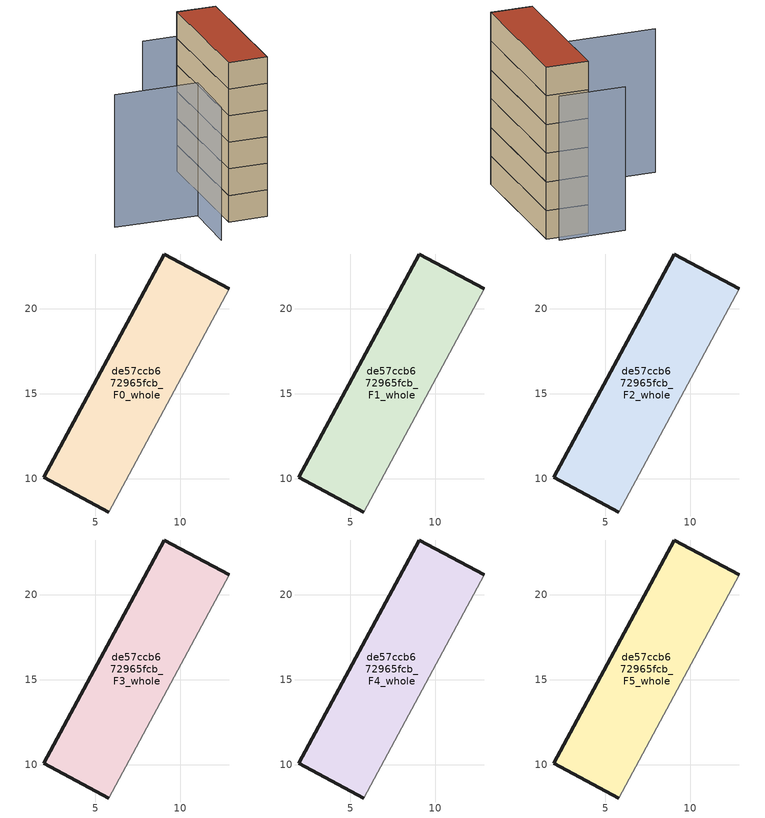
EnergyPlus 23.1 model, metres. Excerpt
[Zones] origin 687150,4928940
de57ccb672965fcb_F0_whole
 floor ground (EU_floor_Construction): 5.8,8.04 12.88,21.17 9.06,23.24 1.97,10.09 z0
 wall outside (EU_wall_Construction): 5.8,8.04 1.97,10.09 9.06,23.24 12.88,21.17 z0:3
 wall adiabatic (EU_wall_Construction): 12.88,21.17 5.8,8.04 z0:3
de57ccb672965fcb_F1_whole
 floor to de57ccb672965fcb_F0_whole (EU_floor_Construction): 5.8,8.04 12.88,21.17 9.06,23.24 1.97,10.09 z3
 wall outside (EU_wall_Construction): 5.8,8.04 1.97,10.09 9.06,23.24 12.88,21.17 z3:6
 wall adiabatic (EU_wall_Construction): 12.88,21.17 5.8,8.04 z3:6
de57ccb672965fcb_F2_whole
 floor to de57ccb672965fcb_F1_whole (EU_floor_Construction): 5.8,8.04 12.88,21.17 9.06,23.24 1.97,10.09 z6
 wall outside (EU_wall_Construction): 5.8,8.04 1.97,10.09 9.06,23.24 12.88,21.17 z6:9
 wall adiabatic (EU_wall_Construction): 12.88,21.17 5.8,8.04 z6:9
de57ccb672965fcb_F3_whole
 floor to de57ccb672965fcb_F2_whole (EU_floor_Construction): 5.8,8.04 12.88,21.17 9.06,23.24 1.97,10.09 z9
 wall outside (EU_wall_Construction): 5.8,8.04 1.97,10.09 9.06,23.24 12.88,21.17 z9:12
 wall adiabatic (EU_wall_Construction): 12.88,21.17 5.8,8.04 z9:12
de57ccb672965fcb_F4_whole
 floor to de57ccb672965fcb_F3_whole (EU_floor_Construction): 5.8,8.04 12.88,21.17 9.06,23.24 1.97,10.09 z12
 wall outside (EU_wall_Construction): 5.8,8.04 1.97,10.09 9.06,23.24 12.88,21.17 z12:15
 wall adiabatic (EU_wall_Construction): 12.88,21.17 5.8,8.04 z12:15
de57ccb672965fcb_F5_whole
 floor to de57ccb672965fcb_F4_whole (EU_floor_Construction): 5.8,8.04 12.88,21.17 9.06,23.24 1.97,10.09 z15
 wall outside (EU_wall_Construction): 5.8,8.04 1.97,10.09 9.06,23.24 12.88,21.17 z15:18
 wall adiabatic (EU_wall_Construction): 12.88,21.17 5.8,8.04 z15:18
 roof outside (EU_roof_Construction): 12.88,21.17 5.8,8.04 1.97,10.09 9.06,23.24 z18
shading: -6.84,18.19 1.23,13.69 / 1.23,13.69 -2.23,7.49 / 12.19,22.21 6.19,25.44 z0:15
[Building]
EU S2 Campaign: North Axis=0; Terrain=City; Solar Distribution=FullExterior
[Site:Location]
Bologna: Latitude=44.5; Longitude=11.25; Time Zone=1; Elevation=37
[SizingPeriod:WeatherFileDays]
AnnualSizingPeriod: Begin Month=1; Begin Day of Month=1; End Month=12; End Day of Month=31; Day of Week for Start Day=Monday; Use Weather File Daylight Saving Period=No; Use Weather File Rain and Snow Indicators=No
[MATERIAL]
EU_InternalMass_Material: Roughness=MediumRough; Thickness=0.1; Conductivity=1; Density=1800; Specific Heat=900; Thermal Absorptance=0.9; Solar Absorptance=0.7; Visible Absorptance=0.7
[MATERIAL:NOMASS] Roughness=MediumRough; Thermal Absorptance=0.9; Solar Absorptance=0.7; Visible Absorptance=0.7
Name | Thermal Resistance
EU_wall_NoMass | 0.890213
EU_roof_NoMass | 0.636128
EU_floor_NoMass | 0.79516
[CONSTRUCTION]
EU_wall_Construction: EU_wall_NoMass
EU_roof_Construction: EU_roof_NoMass
EU_floor_Construction: EU_floor_NoMass
EU_InternalMass_Construction: EU_InternalMass_Material
[ZONE] Type=1; Multiplier=1; Ceiling Height=autocalculate; Floor Area=autocalculate; Part of Total Floor Area=Yes
Name | Volume
de57ccb672965fcb_F0_whole | 194.453
de57ccb672965fcb_F1_whole; de57ccb672965fcb_F2_whole; de57ccb672965fcb_F3_whole; de57ccb672965fcb_F4_whole; de57ccb672965fcb_F5_whole | 194.452
[INTERNALMASS] Construction=EU_InternalMass_Construction; Surface Area=64.8176
Name | Zone or ZoneList
de57ccb672965fcb_F0_whole_EU_InternalMass | de57ccb672965fcb_F0_whole
de57ccb672965fcb_F1_whole_EU_InternalMass | de57ccb672965fcb_F1_whole
de57ccb672965fcb_F2_whole_EU_InternalMass | de57ccb672965fcb_F2_whole
de57ccb672965fcb_F3_whole_EU_InternalMass | de57ccb672965fcb_F3_whole
de57ccb672965fcb_F4_whole_EU_InternalMass | de57ccb672965fcb_F4_whole
de57ccb672965fcb_F5_whole_EU_InternalMass | de57ccb672965fcb_F5_whole
[OTHEREQUIPMENT] Fuel Type=Electricity; Design Level Calculation Method=Watts/Area; Power per Zone Floor Area=1; Fraction Latent=0; Fraction Radiant=0; Fraction Lost=0; Carbon Dioxide Generation Rate=0; EndUse Subcategory=EU_Step8_InternalGains
Name | Zone or ZoneList or Space or SpaceList | Schedule
EU_Step8_InternalGain_de57ccb672965fcb_F0_whole_f000 | de57ccb672965fcb_F0_whole | EU_Step8_GainSchedule_de57ccb672965fcb_F0_whole_f000
EU_Step8_InternalGain_de57ccb672965fcb_F1_whole_f000 | de57ccb672965fcb_F1_whole | EU_Step8_GainSchedule_de57ccb672965fcb_F1_whole_f000
EU_Step8_InternalGain_de57ccb672965fcb_F2_whole_f000 | de57ccb672965fcb_F2_whole | EU_Step8_GainSchedule_de57ccb672965fcb_F2_whole_f000
EU_Step8_InternalGain_de57ccb672965fcb_F3_whole_f000 | de57ccb672965fcb_F3_whole | EU_Step8_GainSchedule_de57ccb672965fcb_F3_whole_f000
EU_Step8_InternalGain_de57ccb672965fcb_F4_whole_f000 | de57ccb672965fcb_F4_whole | EU_Step8_GainSchedule_de57ccb672965fcb_F4_whole_f000
EU_Step8_InternalGain_de57ccb672965fcb_F5_whole_f000 | de57ccb672965fcb_F5_whole | EU_Step8_GainSchedule_de57ccb672965fcb_F5_whole_f000
[ZONEVENTILATION:DESIGNFLOWRATE] Schedule=EU_AlwaysOn; Design Flow Rate Calculation Method=AirChanges/Hour; Air Changes per Hour=0.718634; Ventilation Type=Natural; Fan Pressure Rise=0; Fan Total Efficiency=1; Constant Term Coefficient=1; Temperature Term Coefficient=0; Velocity Term Coefficient=0; Velocity Squared Term Coefficient=0; Minimum Indoor Temperature=-100; Maximum Indoor Temperature=100; Delta Temperature=-100; Minimum Outdoor Temperature=-100; Maximum Outdoor Temperature=100; Maximum Wind Speed=40
Name | Zone or ZoneList or Space or SpaceList
EU_ConstantAir_de57ccb672965fcb_F0_whole | de57ccb672965fcb_F0_whole
EU_ConstantAir_de57ccb672965fcb_F1_whole | de57ccb672965fcb_F1_whole
EU_ConstantAir_de57ccb672965fcb_F2_whole | de57ccb672965fcb_F2_whole
EU_ConstantAir_de57ccb672965fcb_F3_whole | de57ccb672965fcb_F3_whole
EU_ConstantAir_de57ccb672965fcb_F4_whole | de57ccb672965fcb_F4_whole
EU_ConstantAir_de57ccb672965fcb_F5_whole | de57ccb672965fcb_F5_whole
[HVACTEMPLATE:THERMOSTAT] Constant Heating Setpoint=20; Constant Cooling Setpoint=50
EU_HeatOnly_de57ccb672965fcb_F0_whole; EU_HeatOnly_de57ccb672965fcb_F1_whole; EU_HeatOnly_de57ccb672965fcb_F2_whole; EU_HeatOnly_de57ccb672965fcb_F3_whole; EU_HeatOnly_de57ccb672965fcb_F4_whole; EU_HeatOnly_de57ccb672965fcb_F5_whole
[HVACTEMPLATE:ZONE:IDEALLOADSAIRSYSTEM] System Availability Schedule=EU_AlwaysOn; Maximum Heating Supply Air Temperature=50; Minimum Cooling Supply Air Temperature=13; Maximum Heating Supply Air Humidity Ratio=0.0156; Minimum Cooling Supply Air Humidity Ratio=0.0077; Heating Limit=NoLimit; Cooling Limit=NoLimit; Heating Availability Schedule=EU_AlwaysOn; Cooling Availability Schedule=EU_CoolingOff; Dehumidification Control Type=ConstantSensibleHeatRatio; Cooling Sensible Heat Ratio=0.7; Dehumidification Setpoint=60; Humidification Control Type=None; Humidification Setpoint=30; Outdoor Air Method=None; Outdoor Air Flow Rate per Person=0.00944; Outdoor Air Flow Rate per Zone Floor Area=0; Outdoor Air Flow Rate per Zone=0; Demand Controlled Ventilation Type=None; Outdoor Air Economizer Type=NoEconomizer; Heat Recovery Type=None; Sensible Heat Recovery Effectiveness=0.7; Latent Heat Recovery Effectiveness=0.65
Name | Template Thermostat
de57ccb672965fcb_F0_whole | EU_HeatOnly_de57ccb672965fcb_F0_whole
de57ccb672965fcb_F1_whole | EU_HeatOnly_de57ccb672965fcb_F1_whole
de57ccb672965fcb_F2_whole | EU_HeatOnly_de57ccb672965fcb_F2_whole
de57ccb672965fcb_F3_whole | EU_HeatOnly_de57ccb672965fcb_F3_whole
de57ccb672965fcb_F4_whole | EU_HeatOnly_de57ccb672965fcb_F4_whole
de57ccb672965fcb_F5_whole | EU_HeatOnly_de57ccb672965fcb_F5_whole
[SIZING:ZONE] Zone Cooling Design Supply Air Temperature Input Method=SupplyAirTemperature; Zone Cooling Design Supply Air Temperature=13; Zone Heating Design Supply Air Temperature Input Method=SupplyAirTemperature; Zone Heating Design Supply Air Temperature=50; Zone Cooling Design Supply Air Humidity Ratio=0.008; Zone Heating Design Supply Air Humidity Ratio=0.008; Cooling Design Air Flow Method=DesignDay; Cooling Design Air Flow Rate=0; Cooling Minimum Air Flow per Zone Floor Area=0.000762; Cooling Minimum Air Flow=0; Cooling Minimum Air Flow Fraction=0.2; Heating Design Air Flow Method=DesignDay; Heating Design Air Flow Rate=0; Heating Maximum Air Flow per Zone Floor Area=0.002032; Heating Maximum Air Flow=0.141576; Heating Maximum Air Flow Fraction=0.3; Account for Dedicated Outdoor Air System=No; Dedicated Outdoor Air System Control Strategy=NeutralSupplyAir; Dedicated Outdoor Air Low Setpoint Temperature for Design=autosize; Dedicated Outdoor Air High Setpoint Temperature for Design=autosize; Zone Load Sizing Method=Sensible Load Only No Latent Load; Zone Latent Cooling Design Supply Air Humidity Ratio Input Method=HumidityRatioDifference; Zone Cooling Design Supply Air Humidity Ratio Difference=0.005; Zone Latent Heating Design Supply Air Humidity Ratio Input Method=HumidityRatioDifference; Zone Humidification Design Supply Air Humidity Ratio Difference=0.005
de57ccb672965fcb_F0_whole; de57ccb672965fcb_F1_whole; de57ccb672965fcb_F2_whole; de57ccb672965fcb_F3_whole; de57ccb672965fcb_F4_whole; de57ccb672965fcb_F5_whole
[SCHEDULE:CONSTANT]
Name | Hourly Value
EU_AlwaysOn | 1
EU_CoolingOff | 0
[SCHEDULE:FILE] Column Number=1; Rows to Skip at Top=0; Number of Hours of Data=8760; Column Separator=Comma; Interpolate to Timestep=No; Minutes per Item=60; Adjust Schedule for Daylight Savings=Yes
Name | File
EU_Step8_GainSchedule_de57ccb672965fcb_F0_whole_f000 | ../../schedules/de57ccb672965fcb/de57ccb672965fcb_F0_whole_f000_gain.csv
EU_Step8_GainSchedule_de57ccb672965fcb_F1_whole_f000 | ../../schedules/de57ccb672965fcb/de57ccb672965fcb_F1_whole_f000_gain.csv
EU_Step8_GainSchedule_de57ccb672965fcb_F2_whole_f000 | ../../schedules/de57ccb672965fcb/de57ccb672965fcb_F2_whole_f000_gain.csv
EU_Step8_GainSchedule_de57ccb672965fcb_F3_whole_f000 | ../../schedules/de57ccb672965fcb/de57ccb672965fcb_F3_whole_f000_gain.csv
EU_Step8_GainSchedule_de57ccb672965fcb_F4_whole_f000 | ../../schedules/de57ccb672965fcb/de57ccb672965fcb_F4_whole_f000_gain.csv
EU_Step8_GainSchedule_de57ccb672965fcb_F5_whole_f000 | ../../schedules/de57ccb672965fcb/de57ccb672965fcb_F5_whole_f000_gain.csv
